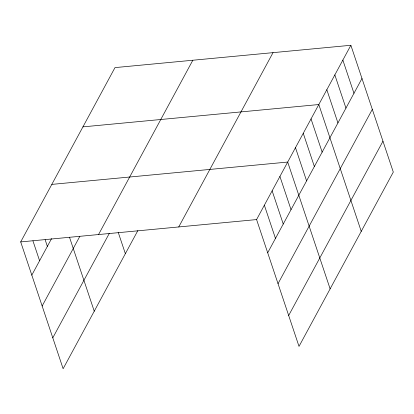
<?xml version="1.0" encoding="UTF-8"?>
<svg xmlns="http://www.w3.org/2000/svg" width="414" height="414" viewBox="0 0 414 414"><rect width="100%" height="100%" fill="white"/><g stroke="black" fill="none" stroke-linecap="round" stroke-linejoin="round"><path stroke-width="0.62" d="M137.826 230.634L63.13 368.724L20.7 241.916L114.988 67.611L350.87 45.276L393.3 172.084L299.011 346.389L256.582 219.58L350.87 45.276M31.811 275.124L51.559 238.619M42.145 306.013L79.845 236.322M98.542 234.547L192.831 60.242M52.795 337.834L109.343 233.305M178.739 226.95L273.028 52.645M267.692 252.788L361.981 78.479M278.027 283.673L372.315 109.368M288.677 315.499L382.966 141.195M82.929 126.875L318.811 104.54L361.241 231.348M51.817 184.396L287.699 162.06L330.124 288.868M20.7 241.916L256.582 219.58M342.854 60.092L353.965 93.295M334.843 74.908L345.954 108.111M326.827 89.724L337.938 122.927M311.033 118.921L322.144 152.124M303.255 133.298L314.366 166.506M295.477 147.679L306.588 180.887M279.916 176.442L291.026 209.644M272.138 190.823L283.248 224.026M264.36 205.199L275.47 238.407M118.207 232.301L125.359 253.684M69.485 237.206L94.247 311.204M45.147 239.722L47.367 246.361M32.923 240.819L39.589 260.742"/></g></svg>
